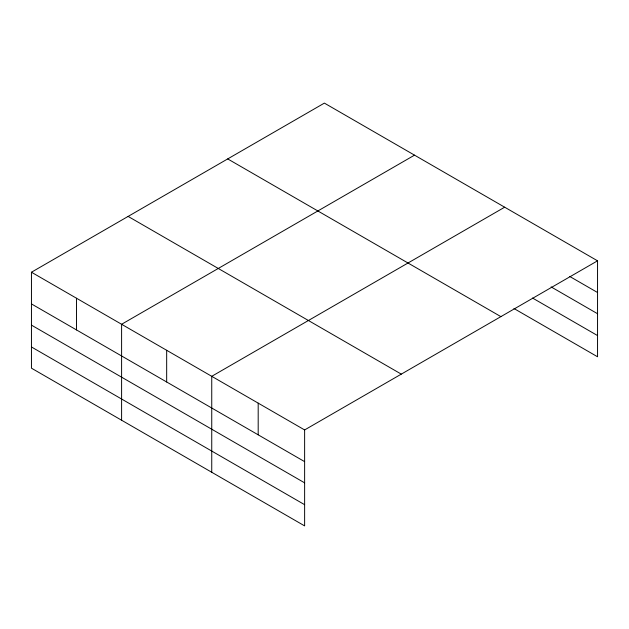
<?xml version="1.0" encoding="UTF-8"?>
<svg xmlns="http://www.w3.org/2000/svg" width="629" height="629" viewBox="0 0 629 629"><rect width="100%" height="100%" fill="white"/><g stroke="black" fill="none" stroke-linecap="round" stroke-linejoin="round"><path stroke-width="0.94" d="M597.55 260.823L324.375 103.109L31.45 272.223L31.45 368.177L304.625 525.891L304.625 429.937L597.55 260.823L597.55 356.777L513.956 308.517M414.519 155.151L121.601 324.273L121.601 420.227M504.67 207.2L211.745 376.315L211.745 472.269M569.685 276.43L597.55 292.516M551.114 286.91L597.55 313.722M532.535 298.036L597.55 335.572M227.706 158.917L500.888 316.631M128.112 216.415L401.294 374.129M31.45 272.223L304.625 429.937M31.45 303.917L304.625 461.639M31.45 325.122L304.625 482.844M31.45 346.972L304.625 504.686M258.189 403.126L258.189 434.82M166.669 350.29L166.669 381.992M76.526 298.248L76.526 329.942"/></g></svg>
